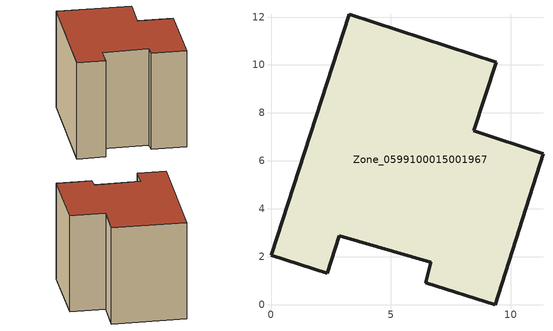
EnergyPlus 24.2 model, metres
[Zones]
Zone_0599100015001967
 floor ground (C_G): 8.46,7.26 11.35,6.29 9.36,0 6.46,0.92 6.67,1.77 2.85,2.88 2.34,1.32 0,2.07 3.27,12.11 9.39,10.12 z0.82
 wall outside (C_F): 11.35,6.29 8.46,7.26 9.39,10.12 3.27,12.11 0,2.07 2.34,1.32 2.85,2.88 6.67,1.77 6.46,0.92 9.36,0 11.35,6.29 z0.82:9.73
 roof outside (C_R): 9.39,10.12 3.27,12.11 0,2.07 2.34,1.32 2.85,2.88 6.67,1.77 6.46,0.92 9.36,0 11.35,6.29 8.46,7.26 z9.73
[BUILDING]
Pand.0599100015001967: North Axis=0; Terrain=City; Loads Convergence Tolerance Value=0.04; Temperature Convergence Tolerance Value=0.4; Solar Distribution=FullExterior; Maximum Number of Warmup Days=25; Minimum Number of Warmup Days=1
[Site:Location]
Rotterdam.The.Hague.AP_ZH_NLD Design_Conditions: Latitude=51.96; Longitude=4.45; Time Zone=1; Elevation=-4.5
[SITE:GROUNDTEMPERATURE:BUILDINGSURFACE]
18, 18, 18, 18, 18, 18, 18, 18, 18, 18, 18, 18
[MATERIAL] Thermal Absorptance=0.9; Solar Absorptance=0.7; Visible Absorptance=0.7
Name | Roughness | Thickness | Conductivity | Density | Specific Heat
G.TC.1965-1974 | MediumSmooth | 0.15 | 0.882353 | 540 | 1210
F.TC.1965-1974 | Rough | 0.3 | 0.697674 | 1920 | 840
R.TC.1965-1974 | MediumRough | 0.2 | 0.232558 | 1500 | 1000
[CONSTRUCTION]
C_G: G.TC.1965-1974
C_F: F.TC.1965-1974
C_R: R.TC.1965-1974
[ZONE]
Zone_0599100015001967: Type=1; Multiplier=1; Ceiling Height=Autocalculate; Volume=Autocalculate; Floor Area=autocalculate; Part of Total Floor Area=Yes
[ZONEINFILTRATION:DESIGNFLOWRATE]
Infil_Zone_0599100015001967: Zone or ZoneList or Space or SpaceList=Zone_0599100015001967; Schedule=AlwaysOn; Design Flow Rate Calculation Method=Flow/Area; Flow Rate per Floor Area=0.003; Constant Term Coefficient=1; Temperature Term Coefficient=0; Velocity Term Coefficient=0; Velocity Squared Term Coefficient=0
[HVACTEMPLATE:ZONE:IDEALLOADSAIRSYSTEM]
Zone_0599100015001967: Maximum Heating Supply Air Temperature=50; Minimum Cooling Supply Air Temperature=13; Maximum Heating Supply Air Humidity Ratio=0.0156; Minimum Cooling Supply Air Humidity Ratio=0.0077; Heating Limit=NoLimit; Cooling Limit=NoLimit; Dehumidification Control Type=ConstantSensibleHeatRatio; Cooling Sensible Heat Ratio=0.7; Dehumidification Setpoint=60; Humidification Control Type=None; Humidification Setpoint=30; Outdoor Air Method=None; Outdoor Air Flow Rate per Person=0.00944; Outdoor Air Flow Rate per Zone Floor Area=0; Outdoor Air Flow Rate per Zone=0; Demand Controlled Ventilation Type=None; Outdoor Air Economizer Type=NoEconomizer; Heat Recovery Type=None; Sensible Heat Recovery Effectiveness=0.7; Latent Heat Recovery Effectiveness=0.65
[ZONECONTROL:THERMOSTAT]
ThermostatControl_Zone_0599100015001967: Zone or ZoneList=Zone_0599100015001967; Control Type Schedule=DualSetpointControlType; Control 1=Thermostat_Zone_0599100015001967; Temperature Difference Between Cutout And Setpoint=0
[THERMOSTATSETPOINT:DUALSETPOINT]
Thermostat_Zone_0599100015001967: Heating Setpoint Temperature Schedule=HeatingSetpoint_Zone_0599100015001967; Cooling Setpoint Temperature Schedule=CoolingSetpoint_Zone_0599100015001967
[SCHEDULE:COMPACT]
HeatingSetpoint_Zone_0599100015001967: Through: 12/31, For: AllDays, Until: 24:00, 21
CoolingSetpoint_Zone_0599100015001967: Through: 12/31, For: AllDays, Until: 24:00, 24
DualSetpointControlType: Through: 12/31, For: AllDays, Until: 24:00, 4
AlwaysOn: Through: 12/31, For: AllDays, Until: 24:00, 1
